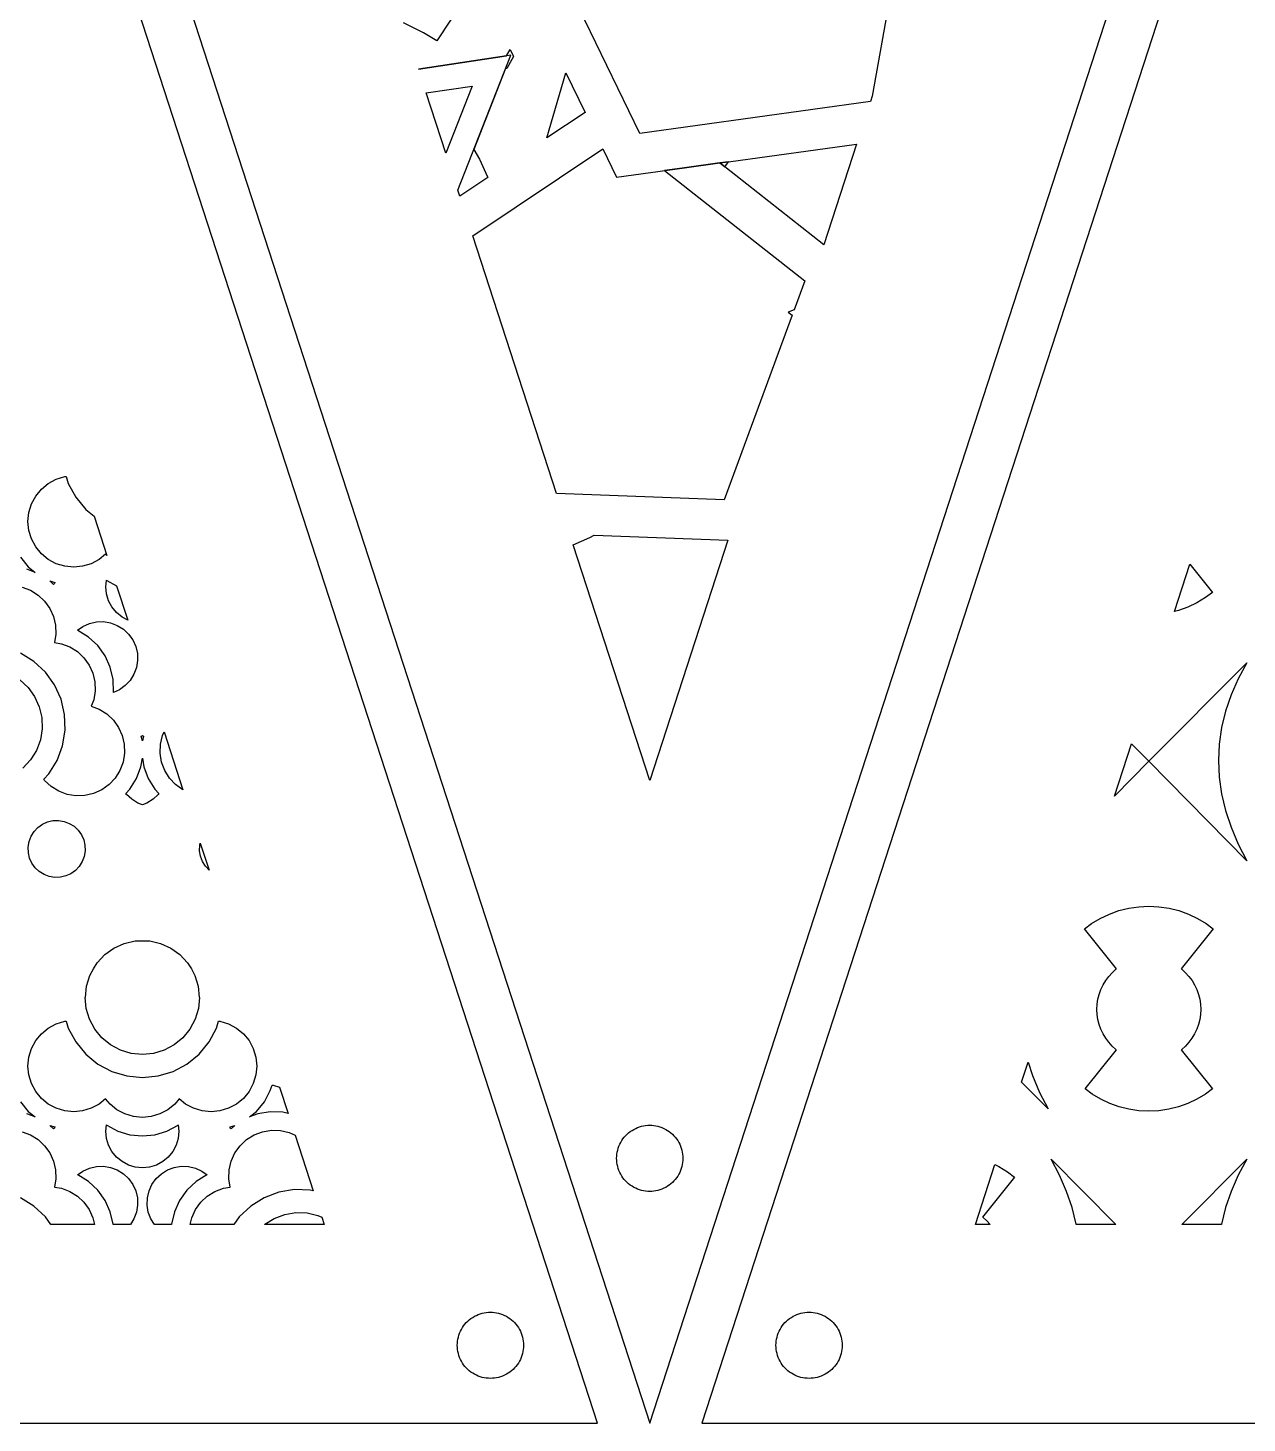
# Model space of a CAD drawing. Header units: metres. Extents: x 20 to 1108, y 20 to 485.
# Drawn here: x 917.1 to 990.8, y 20 to 104.3 of the extents above; entities that cross this region are included whole.
import ezdxf

# ---------------------------------------------------------------- set-up
doc = ezdxf.new("R2010")
doc.units = ezdxf.units.M

msp = doc.modelspace()

# ---------------------------------------------------------------- linework, layer by layer
for p, q in [((951.544, 20), (876.544, 250.826)), ((879.698, 250.826), (954.698, 20.0001)), ((954.698, 20.0001), (1029.7, 250.826)), ((1032.85, 250.826), (957.853, 20)), ((970.564, 113.75), (968.135, 100.188)), ((954.104, 97.9386), (947.952, 110.634)), ((943.717, 106.4), (941.824, 103.525)), ((941.035, 104.017), (939.822, 104.617)), ((941.824, 103.525), (941.035, 104.017)), ((946.043, 102.634), (946.259, 103.016)), ((946.259, 103.016), (946.468, 102.592)), ((946.043, 102.634), (940.729, 101.827)), ((940.729, 101.827), (946.043, 102.634)), ((943.108, 94.5021), (946.305, 102.674)), ((946.305, 102.674), (946.043, 102.634)), ((946.043, 102.634), (946.043, 102.634)), ((946.468, 102.592), (946.06, 101.86)), ((945.989, 101.866), (944.075, 96.9738)), ((946.06, 101.86), (945.989, 101.866)), ((948.489, 97.6691), (949.637, 101.591)), ((949.637, 101.591), (950.791, 99.2091)), ((941.198, 100.381), (943.962, 100.801)), ((942.378, 96.7511), (941.198, 100.381)), ((943.962, 100.801), (942.378, 96.7511)), ((968.028, 99.8575), (954.104, 97.9386)), ((968.135, 100.188), (968.028, 99.8575)), ((950.791, 99.2091), (948.489, 97.6691)), ((944.004, 91.7472), (951.859, 97.004)), ((944.075, 96.9738), (944.414, 96.3839)), ((951.859, 97.004), (952.688, 95.2931)), ((959.448, 96.2247), (967.194, 97.2921)), ((967.194, 97.2921), (965.216, 91.2032)), ((944.414, 96.3839), (944.898, 95.3116)), ((956.79, 95.8584), (958.928, 96.1534)), ((958.928, 96.1531), (956.79, 95.8584)), ((958.928, 96.1534), (959.448, 96.2247)), ((959.448, 96.2247), (958.928, 96.1531)), ((958.928, 96.1534), (958.928, 96.1531)), ((959.23, 95.9152), (958.928, 96.1534)), ((958.928, 96.1531), (959.23, 95.9156)), ((959.23, 95.9156), (959.448, 96.2247)), ((944.911, 95.2745), (943.225, 94.1456)), ((944.898, 95.3116), (944.911, 95.2745)), ((952.688, 95.2931), (956.79, 95.8584)), ((956.79, 95.8584), (955.588, 95.6925)), ((955.588, 95.6925), (964.059, 89.0255)), ((965.216, 91.2032), (959.23, 95.9156)), ((959.23, 95.9156), (959.23, 95.9152)), ((943.225, 94.1456), (943.108, 94.5021)), ((949.063, 76.1759), (944.004, 91.7472)), ((964.059, 89.0255), (963.417, 87.2843)), ((963.296, 86.9552), (959.186, 75.7863)), ((963.417, 87.2843), (963.06, 87.1339)), ((963.06, 87.1339), (963.296, 86.9552)), ((917.94, 76.4395), (918.358, 76.7832)), ((918.358, 76.7832), (918.838, 77.0391)), ((918.838, 77.0391), (919.354, 77.1953)), ((919.354, 77.1953), (919.44, 77.2031)), ((919.44, 77.2031), (919.567, 76.7812)), ((919.567, 76.7812), (920.016, 75.9443)), ((917.342, 75.5439), (917.598, 76.0215)), ((917.598, 76.0215), (917.94, 76.4395)), ((920.016, 75.9443), (920.618, 75.21)), ((959.186, 75.7863), (949.063, 76.1759)), ((917.185, 75.0254), (917.342, 75.5439)), ((920.618, 75.21), (921.122, 74.7969)), ((917.132, 74.4873), (917.185, 75.0254)), ((917.185, 73.9473), (917.132, 74.4873)), ((921.122, 74.7969), (921.891, 72.4316)), ((917.342, 73.4297), (917.185, 73.9473)), ((917.598, 72.9521), (917.342, 73.4297)), ((950.071, 73.0743), (951.079, 73.5118)), ((951.079, 73.5118), (951.345, 73.6603)), ((951.345, 73.6603), (959.415, 73.3497)), ((917.94, 72.5342), (917.598, 72.9521)), ((918.358, 72.1895), (917.94, 72.5342)), ((921.823, 72.5137), (921.43, 72.1895)), ((921.891, 72.4316), (921.823, 72.5137)), ((954.698, 58.8331), (950.071, 73.0743)), ((959.415, 73.3497), (954.698, 58.8331)), ((916.671, 72.332), (917.152, 71.7451)), ((917.152, 71.7451), (917.565, 71.4072)), ((918.838, 71.9346), (918.358, 72.1895)), ((919.354, 71.7773), (918.838, 71.9346)), ((919.894, 71.7246), (919.354, 71.7773)), ((920.434, 71.7773), (919.894, 71.7246)), ((920.951, 71.9346), (920.434, 71.7773)), ((921.43, 72.1895), (920.951, 71.9346)), ((986.409, 69.0547), (987.332, 71.8965)), ((987.332, 71.8965), (988.692, 70.1963)), ((917.565, 71.4072), (917.066, 71.5947)), ((918.461, 70.8896), (918.747, 70.8027)), ((918.681, 70.6846), (918.461, 70.8896)), ((921.835, 70.5449), (921.873, 70.9316)), ((921.873, 70.9316), (921.89, 70.918)), ((921.89, 70.918), (922.485, 70.5986)), ((916.777, 70.5186), (917.285, 70.3281)), ((917.285, 70.3281), (917.746, 70.041)), ((917.746, 70.041), (918.14, 69.6709)), ((918.738, 70.7285), (918.681, 70.6846)), ((918.741, 70.7354), (918.738, 70.7285)), ((918.747, 70.8027), (918.741, 70.7354)), ((921.878, 70.1133), (921.835, 70.5449)), ((922.002, 69.6992), (921.878, 70.1133)), ((922.485, 70.5986), (923.16, 68.5234)), ((988.692, 70.1963), (988.271, 69.8838)), ((918.14, 69.6709), (918.455, 69.2314)), ((918.455, 69.2314), (918.679, 68.7373)), ((922.206, 69.3174), (922.002, 69.6992)), ((922.481, 68.9824), (922.206, 69.3174)), ((987.207, 69.3154), (986.638, 69.1113)), ((987.753, 69.5732), (987.207, 69.3154)), ((988.271, 69.8838), (987.753, 69.5732)), ((918.679, 68.7373), (918.802, 68.21)), ((920.447, 68.1406), (920.842, 68.3184)), ((920.842, 68.3184), (921.263, 68.417)), ((921.263, 68.417), (921.696, 68.4326)), ((921.696, 68.4326), (922.124, 68.3613)), ((922.124, 68.3613), (922.529, 68.209)), ((922.815, 68.708), (922.481, 68.9824)), ((923.16, 68.5234), (922.815, 68.708)), ((986.638, 69.1113), (986.409, 69.0547)), ((918.82, 67.6689), (918.736, 67.166)), ((918.802, 68.21), (918.82, 67.6689)), ((920.131, 67.9141), (920.447, 68.1406)), ((920.152, 67.9062), (920.131, 67.9141)), ((920.798, 67.5039), (920.152, 67.9062)), ((921.352, 66.9844), (920.798, 67.5039)), ((922.529, 68.209), (922.897, 67.9795)), ((922.897, 67.9795), (923.213, 67.6836)), ((923.213, 67.6836), (923.465, 67.333)), ((918.736, 67.166), (919.151, 67.0977)), ((919.151, 67.0977), (919.659, 66.9062)), ((919.659, 66.9062), (920.12, 66.6201)), ((920.12, 66.6201), (920.515, 66.25)), ((921.794, 66.3682), (921.352, 66.9844)), ((923.465, 67.333), (923.644, 66.9375)), ((923.644, 66.9375), (923.742, 66.5156)), ((917.493, 66.0254), (916.687, 66.5264)), ((918.187, 65.375), (917.493, 66.0254)), ((920.515, 66.25), (920.829, 65.8115)), ((920.829, 65.8115), (921.053, 65.3164)), ((922.107, 65.6758), (921.794, 66.3682)), ((923.756, 66.082), (923.686, 65.6553)), ((923.742, 66.5156), (923.756, 66.082)), ((984.857, 60), (990.762, 65.9404)), ((990.762, 65.9404), (990.248, 64.9834)), ((916.647, 64.9209), (917.142, 64.458)), ((918.74, 64.6045), (918.187, 65.375)), ((921.053, 65.3164), (921.176, 64.791)), ((922.28, 64.9355), (922.107, 65.6758)), ((922.306, 64.1758), (922.28, 64.9355)), ((923.533, 65.25), (923.304, 64.8818)), ((923.686, 65.6553), (923.533, 65.25)), ((990.248, 64.9834), (989.82, 64.0039)), ((917.142, 64.458), (917.535, 63.9092)), ((919.131, 63.7393), (918.74, 64.6045)), ((921.193, 64.249), (921.105, 63.7139)), ((921.176, 64.791), (921.193, 64.249)), ((922.656, 64.3145), (922.302, 64.1543)), ((922.302, 64.1543), (922.306, 64.1758)), ((923.008, 64.5664), (922.656, 64.3145)), ((923.304, 64.8818), (923.008, 64.5664)), ((917.535, 63.9092), (917.814, 63.292)), ((917.814, 63.292), (917.968, 62.6328)), ((919.348, 62.8135), (919.131, 63.7393)), ((921.105, 63.7139), (920.957, 63.3193)), ((920.957, 63.3193), (921.435, 63.1406)), ((989.82, 64.0039), (989.486, 63.0186)), ((917.968, 62.6328), (917.991, 61.9561)), ((919.379, 61.8652), (919.348, 62.8135)), ((921.435, 63.1406), (921.894, 62.8545)), ((921.894, 62.8545), (922.29, 62.4844)), ((922.29, 62.4844), (922.604, 62.0449)), ((989.486, 63.0186), (989.249, 62.0293)), ((917.991, 61.9561), (917.881, 61.2881)), ((919.224, 60.9287), (919.379, 61.8652)), ((922.604, 62.0449), (922.829, 61.5508)), ((922.829, 61.5508), (922.951, 61.0254)), ((925.136, 61.0254), (925.259, 61.5508)), ((925.259, 61.5508), (925.356, 61.7656)), ((925.356, 61.7656), (926.49, 58.2734)), ((989.249, 62.0293), (989.106, 61.0361)), ((917.881, 61.2881), (917.642, 60.6543)), ((918.89, 60.0391), (919.224, 60.9287)), ((922.951, 61.0254), (922.97, 60.4824)), ((923.977, 61.5117), (924.037, 61.541)), ((924.044, 61.2236), (923.977, 61.5117)), ((924.037, 61.541), (924.045, 61.542)), ((924.111, 61.5127), (924.044, 61.2236)), ((924.045, 61.542), (924.111, 61.5127)), ((925.118, 60.4834), (925.136, 61.0254)), ((982.783, 57.8945), (983.808, 61.0479)), ((983.808, 61.0479), (984.849, 60)), ((989.106, 61.0361), (989.059, 60.0391)), ((917.283, 60.0791), (916.821, 59.585)), ((917.642, 60.6543), (917.283, 60.0791)), ((918.388, 59.2324), (918.89, 60.0391)), ((922.881, 59.9482), (922.69, 59.4424)), ((922.97, 60.4824), (922.881, 59.9482)), ((923.957, 59.6592), (924.044, 60.1826)), ((924.044, 60.1826), (924.131, 59.6602)), ((925.207, 59.9492), (925.118, 60.4834)), ((925.397, 59.4424), (925.207, 59.9492)), ((984.849, 60), (982.783, 57.8945)), ((990.762, 53.9814), (984.857, 60)), ((989.059, 60.0391), (989.106, 59.0371)), ((918.086, 58.9102), (918.388, 59.2324)), ((922.69, 59.4424), (922.403, 58.9805)), ((923.689, 58.9492), (923.957, 59.6592)), ((924.131, 59.6602), (924.398, 58.9492)), ((925.684, 58.9814), (925.397, 59.4424)), ((989.106, 59.0371), (989.248, 58.0303)), ((918.136, 58.8418), (918.086, 58.9102)), ((918.529, 58.4727), (918.136, 58.8418)), ((918.99, 58.1855), (918.529, 58.4727)), ((919.498, 57.9951), (918.99, 58.1855)), ((921.594, 58.2705), (921.1, 58.0469)), ((922.033, 58.5859), (921.594, 58.2705)), ((922.403, 58.9805), (922.033, 58.5859)), ((923.047, 58.0459), (923.288, 58.3037)), ((923.288, 58.3037), (923.689, 58.9492)), ((924.398, 58.9492), (924.8, 58.3047)), ((924.8, 58.3047), (925.041, 58.0469)), ((926.054, 58.5869), (925.684, 58.9814)), ((926.49, 58.2734), (926.054, 58.5869)), ((920.031, 57.9072), (919.498, 57.9951)), ((920.573, 57.9248), (920.031, 57.9072)), ((921.1, 58.0469), (920.573, 57.9248)), ((923.086, 57.9922), (923.047, 58.0459)), ((923.401, 57.6963), (923.086, 57.9922)), ((923.77, 57.4668), (923.401, 57.6963)), ((924.043, 57.3643), (923.77, 57.4668)), ((924.317, 57.4678), (924.043, 57.3643)), ((924.686, 57.6973), (924.317, 57.4678)), ((925.001, 57.9922), (924.686, 57.6973)), ((925.041, 58.0469), (925.001, 57.9922)), ((989.248, 58.0303), (989.486, 57.0205)), ((989.486, 57.0205), (989.82, 56.0059)), ((917.318, 55.459), (917.497, 55.7461)), ((917.497, 55.7461), (917.727, 55.9932)), ((917.727, 55.9932), (918.003, 56.1895)), ((918.003, 56.1895), (918.312, 56.3291)), ((918.312, 56.3291), (918.641, 56.4062)), ((918.641, 56.4062), (918.979, 56.418)), ((918.979, 56.418), (919.313, 56.3623)), ((919.313, 56.3623), (919.63, 56.2422)), ((919.63, 56.2422), (919.917, 56.0635)), ((919.917, 56.0635), (920.164, 55.833)), ((920.164, 55.833), (920.36, 55.5576)), ((989.82, 56.0059), (990.248, 54.9863)), ((917.144, 54.8086), (917.199, 55.1426)), ((917.156, 54.4697), (917.144, 54.8086)), ((917.199, 55.1426), (917.318, 55.459)), ((920.36, 55.5576), (920.5, 55.25)), ((920.5, 55.25), (920.576, 54.9209)), ((920.576, 54.9209), (920.588, 54.583)), ((927.5, 54.583), (927.511, 54.9219)), ((927.511, 54.9219), (927.539, 55.0449)), ((927.539, 55.0449), (928.069, 53.4141)), ((990.248, 54.9863), (990.762, 53.9814)), ((917.232, 54.1416), (917.156, 54.4697)), ((917.372, 53.833), (917.232, 54.1416)), ((920.533, 54.249), (920.414, 53.9336)), ((920.588, 54.583), (920.533, 54.249)), ((927.555, 54.25), (927.5, 54.583)), ((927.674, 53.9336), (927.555, 54.25)), ((917.567, 53.5586), (917.372, 53.833)), ((917.814, 53.3281), (917.567, 53.5586)), ((918.102, 53.1484), (917.814, 53.3281)), ((918.419, 53.0293), (918.102, 53.1484)), ((919.726, 53.2002), (919.42, 53.0615)), ((920.003, 53.3984), (919.726, 53.2002)), ((920.234, 53.6445), (920.003, 53.3984)), ((920.414, 53.9336), (920.234, 53.6445)), ((927.852, 53.6455), (927.674, 53.9336)), ((928.069, 53.4141), (927.852, 53.6455)), ((918.752, 52.9736), (918.419, 53.0293)), ((919.092, 52.9854), (918.752, 52.9736)), ((919.42, 53.0615), (919.092, 52.9854)), ((981.913, 50.501), (982.467, 50.7627)), ((982.467, 50.7627), (983.043, 50.9688)), ((983.043, 50.9688), (983.637, 51.1172)), ((983.637, 51.1172), (984.241, 51.207)), ((984.241, 51.207), (984.853, 51.2373)), ((984.853, 51.2373), (985.464, 51.207)), ((985.464, 51.207), (986.07, 51.1162)), ((986.07, 51.1162), (986.663, 50.9688)), ((986.663, 50.9688), (987.239, 50.7627)), ((987.239, 50.7627), (987.793, 50.501)), ((980.961, 49.8691), (981.389, 50.1855)), ((982.898, 47.4482), (980.961, 49.8691)), ((981.389, 50.1855), (981.913, 50.501)), ((988.744, 49.8691), (986.808, 47.4482)), ((987.793, 50.501), (988.317, 50.1855)), ((988.317, 50.1855), (988.744, 49.8691)), ((922.329, 48.7051), (922.943, 48.9824)), ((922.943, 48.9824), (923.602, 49.1357)), ((923.602, 49.1357), (924.044, 49.1514)), ((924.044, 49.1514), (924.485, 49.1367)), ((924.485, 49.1367), (925.144, 48.9824)), ((925.144, 48.9824), (925.759, 48.7051)), ((921.312, 47.8145), (921.775, 48.3086)), ((921.775, 48.3086), (922.329, 48.7051)), ((925.759, 48.7051), (926.312, 48.3086)), ((926.312, 48.3086), (926.775, 47.8145)), ((920.871, 47.0488), (921.081, 47.4434)), ((921.081, 47.4434), (921.312, 47.8145)), ((926.775, 47.8145), (927.006, 47.4434)), ((927.006, 47.4434), (927.217, 47.0488)), ((982.429, 46.9883), (982.636, 47.2168)), ((982.636, 47.2168), (982.863, 47.4238)), ((982.863, 47.4238), (982.898, 47.4482)), ((986.808, 47.4482), (986.842, 47.4238)), ((986.842, 47.4238), (987.069, 47.2168)), ((987.069, 47.2168), (987.276, 46.9883)), ((920.607, 45.7236), (920.675, 46.4014)), ((920.675, 46.4014), (920.871, 47.0488)), ((927.217, 47.0488), (927.413, 46.4014)), ((927.413, 46.4014), (927.48, 45.7236)), ((981.956, 46.1992), (982.088, 46.4775)), ((982.088, 46.4775), (982.245, 46.7412)), ((982.245, 46.7412), (982.429, 46.9883)), ((987.276, 46.9883), (987.46, 46.7412)), ((987.46, 46.7412), (987.618, 46.4775)), ((987.618, 46.4775), (987.749, 46.1992)), ((920.656, 45.0527), (920.59, 45.7236)), ((920.59, 45.7236), (920.607, 45.7236)), ((927.497, 45.7236), (927.432, 45.0527)), ((927.48, 45.7236), (927.497, 45.7236)), ((981.732, 45.3076), (981.777, 45.6123)), ((981.777, 45.6123), (981.853, 45.9092)), ((981.853, 45.9092), (981.956, 46.1992)), ((987.749, 46.1992), (987.854, 45.9092)), ((987.854, 45.9092), (987.928, 45.6113)), ((987.928, 45.6113), (987.973, 45.3066)), ((920.852, 44.4062), (920.656, 45.0527)), ((927.432, 45.0527), (927.234, 44.4062)), ((981.718, 45), (981.732, 45.3076)), ((981.732, 44.6934), (981.718, 45)), ((981.777, 44.3887), (981.732, 44.6934)), ((987.973, 44.6924), (987.927, 44.3877)), ((987.973, 45.3066), (987.987, 45)), ((987.987, 45), (987.973, 44.6924)), ((917.94, 43.5303), (918.358, 43.874)), ((918.358, 43.874), (918.838, 44.1299)), ((918.838, 44.1299), (919.354, 44.2861)), ((919.354, 44.2861), (919.44, 44.2949)), ((919.44, 44.2949), (919.567, 43.8721)), ((919.567, 43.8721), (920.016, 43.0352)), ((921.172, 43.8086), (920.852, 44.4062)), ((927.234, 44.4062), (926.915, 43.8076)), ((928.071, 43.0352), (928.519, 43.8721)), ((928.519, 43.8721), (928.647, 44.2949)), ((928.647, 44.2949), (928.732, 44.2871)), ((928.732, 44.2871), (929.25, 44.1299)), ((929.25, 44.1299), (929.728, 43.874)), ((929.728, 43.874), (930.146, 43.5303)), ((981.853, 44.0908), (981.777, 44.3887)), ((981.956, 43.8008), (981.853, 44.0908)), ((987.854, 44.0908), (987.749, 43.7998)), ((987.927, 44.3877), (987.854, 44.0908)), ((917.342, 42.6348), (917.598, 43.1123)), ((917.598, 43.1123), (917.94, 43.5303)), ((920.016, 43.0352), (920.618, 42.3008)), ((921.602, 43.2842), (921.172, 43.8086)), ((922.125, 42.8555), (921.602, 43.2842)), ((926.485, 43.2842), (925.963, 42.8555)), ((926.915, 43.8076), (926.485, 43.2842)), ((927.47, 42.3008), (928.071, 43.0352)), ((930.146, 43.5303), (930.49, 43.1123)), ((930.49, 43.1123), (930.746, 42.6348)), ((982.088, 43.5225), (981.956, 43.8008)), ((982.245, 43.2588), (982.088, 43.5225)), ((982.429, 43.0117), (982.245, 43.2588)), ((982.636, 42.7832), (982.429, 43.0117)), ((987.276, 43.0117), (987.069, 42.7832)), ((987.459, 43.2578), (987.276, 43.0117)), ((987.618, 43.5225), (987.459, 43.2578)), ((987.749, 43.7998), (987.618, 43.5225)), ((917.185, 42.1172), (917.342, 42.6348)), ((920.618, 42.3008), (921.352, 41.6992)), ((922.723, 42.5361), (922.125, 42.8555)), ((923.37, 42.3398), (922.723, 42.5361)), ((924.044, 42.2734), (923.37, 42.3398)), ((924.717, 42.3398), (924.044, 42.2734)), ((925.365, 42.5361), (924.717, 42.3398)), ((925.963, 42.8555), (925.365, 42.5361)), ((926.735, 41.6992), (927.47, 42.3008)), ((930.746, 42.6348), (930.902, 42.1172)), ((981.014, 40.1963), (982.898, 42.5518)), ((982.863, 42.5762), (982.636, 42.7832)), ((982.898, 42.5518), (982.863, 42.5762)), ((986.842, 42.5762), (986.808, 42.5518)), ((986.808, 42.5518), (988.692, 40.1963)), ((987.069, 42.7832), (986.842, 42.5762)), ((917.132, 41.5781), (917.185, 42.1172)), ((917.185, 41.0381), (917.132, 41.5781)), ((921.352, 41.6992), (922.189, 41.251)), ((925.898, 41.251), (926.735, 41.6992)), ((930.902, 42.1172), (930.955, 41.5771)), ((930.955, 41.5771), (930.903, 41.0381)), ((977.166, 40.6074), (977.556, 41.8086)), ((977.556, 41.8086), (977.819, 41.0059)), ((917.342, 40.5215), (917.185, 41.0381)), ((917.598, 40.043), (917.342, 40.5215)), ((922.189, 41.251), (923.1, 40.9756)), ((923.1, 40.9756), (924.044, 40.8818)), ((924.044, 40.8818), (924.988, 40.9756)), ((924.988, 40.9756), (925.898, 41.251)), ((930.746, 40.5215), (930.489, 40.042)), ((930.903, 41.0381), (930.746, 40.5215)), ((978.762, 38.9814), (977.166, 40.6074)), ((977.819, 41.0059), (978.248, 39.9863)), ((917.94, 39.625), (917.598, 40.043)), ((930.489, 40.042), (930.146, 39.624)), ((931.416, 39.4238), (931.774, 40.0938)), ((931.774, 40.0938), (931.877, 40.4307)), ((931.877, 40.4307), (931.944, 40.4248)), ((931.944, 40.4248), (932.328, 40.3076)), ((932.328, 40.3076), (932.847, 38.7109)), ((978.248, 39.9863), (978.762, 38.9814)), ((981.435, 39.8838), (981.014, 40.1963)), ((981.952, 39.5732), (981.435, 39.8838)), ((988.271, 39.8838), (987.753, 39.5732)), ((988.692, 40.1963), (988.271, 39.8838)), ((916.671, 39.4238), (917.152, 38.8359)), ((917.152, 38.8359), (917.565, 38.498)), ((918.358, 39.2812), (917.94, 39.625)), ((918.838, 39.0254), (918.358, 39.2812)), ((919.354, 38.8682), (918.838, 39.0254)), ((919.894, 38.8154), (919.354, 38.8682)), ((920.434, 38.8682), (919.894, 38.8154)), ((920.951, 39.0254), (920.434, 38.8682)), ((921.43, 39.2812), (920.951, 39.0254)), ((921.823, 39.6045), (921.43, 39.2812)), ((922.09, 39.2793), (921.823, 39.6045)), ((922.509, 38.9355), (922.09, 39.2793)), ((922.987, 38.6797), (922.509, 38.9355)), ((925.578, 38.9355), (925.101, 38.6797)), ((925.997, 39.2783), (925.578, 38.9355)), ((926.264, 39.6045), (925.997, 39.2783)), ((926.658, 39.2812), (926.264, 39.6045)), ((927.136, 39.0254), (926.658, 39.2812)), ((927.654, 38.8682), (927.136, 39.0254)), ((928.193, 38.8154), (927.654, 38.8682)), ((928.732, 38.8682), (928.193, 38.8154)), ((929.25, 39.0254), (928.732, 38.8682)), ((929.728, 39.2812), (929.25, 39.0254)), ((930.146, 39.624), (929.728, 39.2812)), ((930.523, 38.499), (930.935, 38.8359)), ((930.935, 38.8359), (931.416, 39.4238)), ((931.77, 38.8096), (931.021, 38.6855)), ((932.53, 38.7852), (931.77, 38.8096)), ((932.847, 38.7109), (932.53, 38.7852)), ((982.499, 39.3154), (981.952, 39.5732)), ((983.067, 39.1113), (982.499, 39.3154)), ((983.652, 38.9658), (983.067, 39.1113)), ((984.249, 38.877), (983.652, 38.9658)), ((984.853, 38.8467), (984.249, 38.877)), ((985.456, 38.877), (984.853, 38.8467)), ((986.053, 38.9648), (985.456, 38.877)), ((986.638, 39.1113), (986.053, 38.9648)), ((987.207, 39.3154), (986.638, 39.1113)), ((987.753, 39.5732), (987.207, 39.3154)), ((917.565, 38.498), (917.066, 38.6855)), ((918.461, 37.9805), (918.747, 37.8936)), ((918.681, 37.7754), (918.461, 37.9805)), ((921.835, 37.6357), (921.873, 38.0225)), ((921.873, 38.0225), (921.89, 38.0088)), ((921.89, 38.0088), (922.561, 37.6504)), ((923.505, 38.5225), (922.987, 38.6797)), ((924.044, 38.4697), (923.505, 38.5225)), ((924.583, 38.5225), (924.044, 38.4697)), ((925.101, 38.6797), (924.583, 38.5225)), ((925.527, 37.6504), (926.197, 38.0088)), ((926.197, 38.0088), (926.214, 38.0225)), ((926.214, 38.0225), (926.253, 37.6348)), ((929.34, 37.8936), (929.625, 37.9805)), ((929.625, 37.9805), (929.407, 37.7764)), ((931.021, 38.6855), (930.523, 38.499)), ((954.201, 37.9376), (954.323, 37.964)), ((954.323, 37.964), (954.447, 37.9845)), ((954.447, 37.9845), (954.572, 37.9962)), ((954.572, 37.9962), (954.698, 38.0001)), ((954.698, 38.0001), (954.824, 37.9962)), ((954.824, 37.9962), (954.949, 37.9845)), ((954.949, 37.9845), (955.073, 37.964)), ((955.073, 37.964), (955.195, 37.9376)), ((916.777, 37.6094), (917.285, 37.4189)), ((917.285, 37.4189), (917.746, 37.1318)), ((917.746, 37.1318), (918.14, 36.7617)), ((918.738, 37.8193), (918.681, 37.7754)), ((918.741, 37.8262), (918.738, 37.8193)), ((918.747, 37.8936), (918.741, 37.8262)), ((921.878, 37.2041), (921.835, 37.6357)), ((922.002, 36.79), (921.878, 37.2041)), ((922.561, 37.6504), (923.288, 37.4297)), ((923.288, 37.4297), (924.044, 37.3555)), ((924.044, 37.3555), (924.8, 37.4297)), ((924.8, 37.4297), (925.527, 37.6504)), ((926.21, 37.2041), (926.085, 36.79)), ((926.253, 37.6348), (926.21, 37.2041)), ((929.347, 37.8262), (929.34, 37.8936)), ((929.349, 37.8203), (929.347, 37.8262)), ((929.407, 37.7764), (929.349, 37.8203)), ((929.947, 36.7627), (930.342, 37.1328)), ((930.342, 37.1328), (930.803, 37.4199)), ((930.803, 37.4199), (931.31, 37.6094)), ((931.31, 37.6094), (931.843, 37.6973)), ((931.843, 37.6973), (932.386, 37.6807)), ((932.386, 37.6807), (932.912, 37.5576)), ((932.912, 37.5576), (933.275, 37.3926)), ((933.275, 37.3926), (934.367, 34.0322)), ((953.01, 37.0714), (953.08, 37.1749)), ((953.08, 37.1749), (953.157, 37.2755)), ((953.157, 37.2755), (953.24, 37.3693)), ((953.24, 37.3693), (953.329, 37.4581)), ((953.329, 37.4581), (953.424, 37.5411)), ((953.424, 37.5411), (953.523, 37.6183)), ((953.523, 37.6183), (953.627, 37.6886)), ((953.627, 37.6886), (953.734, 37.7521)), ((953.734, 37.7521), (953.847, 37.8097)), ((953.847, 37.8097), (953.962, 37.8595)), ((953.962, 37.8595), (954.08, 37.9025)), ((954.08, 37.9025), (954.201, 37.9376)), ((955.195, 37.9376), (955.316, 37.9025)), ((955.316, 37.9025), (955.435, 37.8595)), ((955.435, 37.8595), (955.55, 37.8097)), ((955.55, 37.8097), (955.662, 37.7521)), ((955.662, 37.7521), (955.77, 37.6886)), ((955.77, 37.6886), (955.874, 37.6183)), ((955.874, 37.6183), (955.973, 37.5411)), ((955.973, 37.5411), (956.067, 37.4581)), ((956.067, 37.4581), (956.156, 37.3693)), ((956.156, 37.3693), (956.239, 37.2755)), ((956.239, 37.2755), (956.316, 37.1749)), ((956.316, 37.1749), (956.387, 37.0714)), ((918.14, 36.7617), (918.455, 36.3223)), ((918.455, 36.3223), (918.679, 35.8281)), ((922.206, 36.4082), (922.002, 36.79)), ((922.481, 36.0732), (922.206, 36.4082)), ((925.88, 36.4072), (925.605, 36.0723)), ((926.085, 36.79), (925.88, 36.4072)), ((929.408, 35.8291), (929.633, 36.3232)), ((929.633, 36.3232), (929.947, 36.7627)), ((952.714, 36.2501), (952.733, 36.3751)), ((952.733, 36.3751), (952.761, 36.4972)), ((952.761, 36.4972), (952.796, 36.6183)), ((952.796, 36.6183), (952.839, 36.7365)), ((952.839, 36.7365), (952.889, 36.8517)), ((952.889, 36.8517), (952.945, 36.963)), ((952.945, 36.963), (953.01, 37.0714)), ((956.387, 37.0714), (956.451, 36.963)), ((956.451, 36.963), (956.508, 36.8517)), ((956.508, 36.8517), (956.558, 36.7365)), ((956.558, 36.7365), (956.601, 36.6183)), ((956.601, 36.6183), (956.636, 36.4972)), ((956.636, 36.4972), (956.663, 36.3751)), ((956.663, 36.3751), (956.683, 36.2501)), ((918.679, 35.8281), (918.802, 35.3018)), ((920.842, 35.4102), (921.263, 35.5088)), ((921.263, 35.5088), (921.696, 35.5234)), ((921.696, 35.5234), (922.124, 35.4531)), ((922.124, 35.4531), (922.529, 35.2998)), ((922.815, 35.7988), (922.481, 36.0732)), ((923.198, 35.5938), (922.815, 35.7988)), ((923.612, 35.4688), (923.198, 35.5938)), ((924.044, 35.4268), (923.612, 35.4688)), ((924.475, 35.4688), (924.044, 35.4268)), ((924.889, 35.5938), (924.475, 35.4688)), ((925.271, 35.7988), (924.889, 35.5938)), ((925.605, 36.0723), (925.271, 35.7988)), ((925.559, 35.2998), (925.964, 35.4531)), ((925.964, 35.4531), (926.392, 35.5225)), ((926.392, 35.5225), (926.825, 35.5098)), ((926.825, 35.5098), (927.245, 35.4102)), ((929.285, 35.3018), (929.408, 35.8291)), ((952.698, 36.0001), (952.702, 36.1251)), ((952.702, 35.8741), (952.698, 36.0001)), ((952.702, 36.1251), (952.714, 36.2501)), ((952.714, 35.7491), (952.702, 35.8741)), ((952.733, 35.6251), (952.714, 35.7491)), ((952.761, 35.5021), (952.733, 35.6251)), ((952.796, 35.382), (952.761, 35.5021)), ((956.636, 35.5021), (956.601, 35.382)), ((956.663, 35.6251), (956.636, 35.5021)), ((956.683, 35.7491), (956.663, 35.6251)), ((956.683, 36.2501), (956.694, 36.1251)), ((956.694, 35.8741), (956.683, 35.7491)), ((956.694, 36.1251), (956.698, 36.0001)), ((956.698, 36.0001), (956.694, 35.8741)), ((974.369, 32), (975.545, 35.6182)), ((975.545, 35.6182), (975.792, 35.501)), ((975.792, 35.501), (976.317, 35.1855)), ((979.457, 34.9834), (978.944, 35.9404)), ((978.944, 35.9404), (982.86, 32)), ((986.845, 32), (990.762, 35.9404)), ((990.762, 35.9404), (990.248, 34.9834)), ((918.82, 34.7598), (918.736, 34.2568)), ((918.802, 35.3018), (918.82, 34.7598)), ((920.131, 35.0049), (920.447, 35.2314)), ((920.152, 34.9971), (920.131, 35.0049)), ((920.798, 34.5947), (920.152, 34.9971)), ((920.447, 35.2314), (920.842, 35.4102)), ((921.352, 34.0752), (920.798, 34.5947)), ((922.529, 35.2998), (922.897, 35.0703)), ((922.897, 35.0703), (923.213, 34.7744)), ((923.213, 34.7744), (923.465, 34.4238)), ((924.623, 34.4238), (924.874, 34.7744)), ((924.874, 34.7744), (925.19, 35.0713)), ((925.19, 35.0713), (925.559, 35.2998)), ((927.29, 34.5957), (926.735, 34.0762)), ((927.245, 35.4102), (927.641, 35.2314)), ((927.936, 34.9971), (927.29, 34.5957)), ((927.641, 35.2314), (927.957, 35.0059)), ((927.957, 35.0059), (927.936, 34.9971)), ((929.269, 34.7607), (929.285, 35.3018)), ((929.352, 34.2578), (929.269, 34.7607)), ((952.839, 35.2648), (952.796, 35.382)), ((952.889, 35.1486), (952.839, 35.2648)), ((952.945, 35.0363), (952.889, 35.1486)), ((953.01, 34.9279), (952.945, 35.0363)), ((953.08, 34.8243), (953.01, 34.9279)), ((953.157, 34.7257), (953.08, 34.8243)), ((953.24, 34.631), (953.157, 34.7257)), ((953.329, 34.5421), (953.24, 34.631)), ((956.156, 34.631), (956.067, 34.5421)), ((956.239, 34.7257), (956.156, 34.631)), ((956.316, 34.8243), (956.239, 34.7257)), ((956.387, 34.9279), (956.316, 34.8243)), ((956.451, 35.0363), (956.387, 34.9279)), ((956.508, 35.1486), (956.451, 35.0363)), ((956.558, 35.2648), (956.508, 35.1486)), ((956.601, 35.382), (956.558, 35.2648)), ((976.744, 34.8691), (974.809, 32.4482)), ((976.317, 35.1855), (976.744, 34.8691)), ((979.886, 34.0029), (979.457, 34.9834)), ((990.248, 34.9834), (989.82, 34.0039)), ((918.736, 34.2568), (919.151, 34.1885)), ((919.151, 34.1885), (919.659, 33.9971)), ((919.659, 33.9971), (920.12, 33.7119)), ((921.794, 33.459), (921.352, 34.0752)), ((923.465, 34.4238), (923.644, 34.0283)), ((923.644, 34.0283), (923.742, 33.6074)), ((924.346, 33.6074), (924.444, 34.0283)), ((924.444, 34.0283), (924.623, 34.4238)), ((926.735, 34.0762), (926.293, 33.459)), ((927.968, 33.7119), (928.429, 33.998)), ((928.429, 33.998), (928.936, 34.1895)), ((928.936, 34.1895), (929.352, 34.2578)), ((932.289, 33.9531), (931.4, 33.6182)), ((933.227, 34.1074), (932.289, 33.9531)), ((934.176, 34.0771), (933.227, 34.1074)), ((934.367, 34.0322), (934.176, 34.0771)), ((953.424, 34.4591), (953.329, 34.5421)), ((953.523, 34.382), (953.424, 34.4591)), ((953.627, 34.3116), (953.523, 34.382)), ((953.734, 34.2472), (953.627, 34.3116)), ((953.847, 34.1906), (953.734, 34.2472)), ((953.962, 34.1407), (953.847, 34.1906)), ((954.08, 34.0988), (953.962, 34.1407)), ((954.201, 34.0636), (954.08, 34.0988)), ((954.323, 34.0353), (954.201, 34.0636)), ((954.447, 34.0167), (954.323, 34.0353)), ((954.572, 34.004), (954.447, 34.0167)), ((954.698, 34.0001), (954.572, 34.004)), ((954.824, 34.004), (954.698, 34.0001)), ((954.949, 34.0167), (954.824, 34.004)), ((955.073, 34.0353), (954.949, 34.0167)), ((955.195, 34.0636), (955.073, 34.0353)), ((955.316, 34.0988), (955.195, 34.0636)), ((955.435, 34.1407), (955.316, 34.0988)), ((955.55, 34.1906), (955.435, 34.1407)), ((955.662, 34.2472), (955.55, 34.1906)), ((955.77, 34.3116), (955.662, 34.2472)), ((955.874, 34.382), (955.77, 34.3116)), ((955.973, 34.4591), (955.874, 34.382)), ((956.067, 34.5421), (955.973, 34.4591)), ((980.219, 33.0186), (979.886, 34.0029)), ((989.82, 34.0039), (989.486, 33.0186)), ((917.493, 33.1162), (916.687, 33.6172)), ((918.187, 32.4658), (917.493, 33.1162)), ((920.12, 33.7119), (920.515, 33.3408)), ((920.515, 33.3408), (920.829, 32.9023)), ((920.829, 32.9023), (921.053, 32.4072)), ((922.107, 32.7666), (921.794, 33.459)), ((923.756, 33.1738), (923.686, 32.7471)), ((923.742, 33.6074), (923.756, 33.1738)), ((924.332, 33.1738), (924.346, 33.6074)), ((924.401, 32.748), (924.332, 33.1738)), ((926.293, 33.459), (925.98, 32.7666)), ((927.035, 32.4082), (927.258, 32.9023)), ((927.258, 32.9023), (927.573, 33.3418)), ((927.573, 33.3418), (927.968, 33.7119)), ((930.595, 33.1172), (929.9, 32.4668)), ((931.4, 33.6182), (930.595, 33.1172)), ((980.457, 32.0293), (980.219, 33.0186)), ((989.486, 33.0186), (989.249, 32.0293)), ((918.521, 32), (918.187, 32.4658)), ((921.053, 32.4072), (921.147, 32)), ((922.28, 32.0264), (922.107, 32.7666)), ((923.533, 32.3408), (923.321, 32)), ((923.686, 32.7471), (923.533, 32.3408)), ((924.555, 32.3418), (924.401, 32.748)), ((924.767, 32), (924.555, 32.3418)), ((925.98, 32.7666), (925.807, 32.0273)), ((926.938, 32), (927.035, 32.4082)), ((929.9, 32.4668), (929.565, 32)), ((931.44, 32.0127), (932.016, 32.3701)), ((932.016, 32.3701), (932.649, 32.6094)), ((932.649, 32.6094), (933.317, 32.7197)), ((933.317, 32.7197), (933.995, 32.6973)), ((933.995, 32.6973), (934.653, 32.5439)), ((934.653, 32.5439), (934.885, 32.4385)), ((934.885, 32.4385), (935.027, 32)), ((974.809, 32.4482), (974.842, 32.4238)), ((974.842, 32.4238), (975.07, 32.2168)), ((975.07, 32.2168), (975.266, 32)), ((921.147, 32), (918.521, 32)), ((922.281, 32), (922.28, 32.0264)), ((923.321, 32), (922.281, 32)), ((925.806, 32), (924.767, 32)), ((925.807, 32.0273), (925.806, 32)), ((929.565, 32), (926.938, 32)), ((931.427, 32), (931.44, 32.0127)), ((935.027, 32), (931.427, 32)), ((975.266, 32), (974.369, 32)), ((980.462, 32), (980.457, 32.0293)), ((982.86, 32), (980.462, 32)), ((989.244, 32), (986.845, 32)), ((989.249, 32.0293), (989.244, 32)), ((943.614, 26.0713), (943.703, 26.1602)), ((943.703, 26.1602), (943.797, 26.2432)), ((943.797, 26.2432), (943.896, 26.3203)), ((943.896, 26.3203), (944, 26.3906)), ((944, 26.3906), (944.108, 26.4551)), ((944.108, 26.4551), (944.221, 26.5117)), ((944.221, 26.5117), (944.336, 26.5615)), ((944.336, 26.5615), (944.454, 26.6045)), ((944.454, 26.6045), (944.574, 26.6396)), ((944.574, 26.6396), (944.697, 26.667)), ((944.697, 26.667), (944.821, 26.6865)), ((944.821, 26.6865), (944.946, 26.6982)), ((944.946, 26.6982), (945.072, 26.7021)), ((945.072, 26.7021), (945.197, 26.6982)), ((945.197, 26.6982), (945.322, 26.6865)), ((945.322, 26.6865), (945.446, 26.667)), ((945.446, 26.667), (945.569, 26.6396)), ((945.569, 26.6396), (945.689, 26.6045)), ((945.689, 26.6045), (945.808, 26.5615)), ((945.808, 26.5615), (945.924, 26.5117)), ((945.924, 26.5117), (946.035, 26.4551)), ((946.035, 26.4551), (946.144, 26.3906)), ((946.144, 26.3906), (946.247, 26.3203)), ((946.247, 26.3203), (946.347, 26.2432)), ((946.347, 26.2432), (946.441, 26.1602)), ((946.441, 26.1602), (946.529, 26.0713)), ((962.867, 26.0713), (962.955, 26.1602)), ((962.955, 26.1602), (963.05, 26.2432)), ((963.05, 26.2432), (963.149, 26.3203)), ((963.149, 26.3203), (963.253, 26.3906)), ((963.253, 26.3906), (963.361, 26.4551)), ((963.361, 26.4551), (963.473, 26.5117)), ((963.473, 26.5117), (963.589, 26.5615)), ((963.589, 26.5615), (963.707, 26.6045)), ((963.707, 26.6045), (963.827, 26.6396)), ((963.827, 26.6396), (963.95, 26.667)), ((963.95, 26.667), (964.074, 26.6865)), ((964.074, 26.6865), (964.199, 26.6982)), ((964.199, 26.6982), (964.324, 26.7021)), ((964.324, 26.7021), (964.45, 26.6982)), ((964.45, 26.6982), (964.575, 26.6865)), ((964.575, 26.6865), (964.699, 26.667)), ((964.699, 26.667), (964.822, 26.6396)), ((964.822, 26.6396), (964.942, 26.6045)), ((964.942, 26.6045), (965.061, 26.5615)), ((965.061, 26.5615), (965.176, 26.5117)), ((965.176, 26.5117), (965.288, 26.4551)), ((965.288, 26.4551), (965.397, 26.3906)), ((965.397, 26.3906), (965.5, 26.3203)), ((965.5, 26.3203), (965.6, 26.2432)), ((965.6, 26.2432), (965.693, 26.1602)), ((965.693, 26.1602), (965.782, 26.0713)), ((943.135, 25.1992), (943.17, 25.3203)), ((943.17, 25.3203), (943.212, 25.4385)), ((943.212, 25.4385), (943.262, 25.5537)), ((943.262, 25.5537), (943.319, 25.666)), ((943.319, 25.666), (943.383, 25.7744)), ((943.383, 25.7744), (943.454, 25.8779)), ((943.454, 25.8779), (943.53, 25.9775)), ((943.53, 25.9775), (943.614, 26.0713)), ((946.529, 26.0713), (946.613, 25.9775)), ((946.613, 25.9775), (946.689, 25.8779)), ((946.689, 25.8779), (946.761, 25.7744)), ((946.761, 25.7744), (946.824, 25.666)), ((946.824, 25.666), (946.882, 25.5537)), ((946.882, 25.5537), (946.932, 25.4385)), ((946.932, 25.4385), (946.974, 25.3203)), ((946.974, 25.3203), (947.009, 25.1992)), ((962.388, 25.1992), (962.423, 25.3203)), ((962.423, 25.3203), (962.465, 25.4385)), ((962.465, 25.4385), (962.515, 25.5537)), ((962.515, 25.5537), (962.572, 25.666)), ((962.572, 25.666), (962.636, 25.7744)), ((962.636, 25.7744), (962.707, 25.8779)), ((962.707, 25.8779), (962.783, 25.9775)), ((962.783, 25.9775), (962.867, 26.0713)), ((965.782, 26.0713), (965.866, 25.9775)), ((965.866, 25.9775), (965.942, 25.8779)), ((965.942, 25.8779), (966.014, 25.7744)), ((966.014, 25.7744), (966.077, 25.666)), ((966.077, 25.666), (966.135, 25.5537)), ((966.135, 25.5537), (966.185, 25.4385)), ((966.185, 25.4385), (966.227, 25.3203)), ((966.227, 25.3203), (966.262, 25.1992)), ((943.072, 24.7021), (943.076, 24.8281)), ((943.076, 24.5771), (943.072, 24.7021)), ((943.076, 24.8281), (943.088, 24.9531)), ((943.088, 24.4512), (943.076, 24.5771)), ((943.088, 24.9531), (943.107, 25.0771)), ((943.107, 24.3271), (943.088, 24.4512)), ((943.107, 25.0771), (943.135, 25.1992)), ((947.009, 25.1992), (947.036, 25.0771)), ((947.036, 25.0771), (947.056, 24.9531)), ((947.056, 24.4512), (947.036, 24.3271)), ((947.056, 24.9531), (947.067, 24.8281)), ((947.067, 24.5771), (947.056, 24.4512)), ((947.067, 24.8281), (947.072, 24.7021)), ((947.072, 24.7021), (947.067, 24.5771)), ((962.324, 24.7021), (962.329, 24.8281)), ((962.329, 24.5771), (962.324, 24.7021)), ((962.329, 24.8281), (962.341, 24.9531)), ((962.341, 24.4512), (962.329, 24.5771)), ((962.341, 24.9531), (962.36, 25.0771)), ((962.36, 24.3271), (962.341, 24.4512)), ((962.36, 25.0771), (962.388, 25.1992)), ((966.262, 25.1992), (966.289, 25.0771)), ((966.289, 25.0771), (966.309, 24.9531)), ((966.309, 24.4512), (966.289, 24.3271)), ((966.309, 24.9531), (966.32, 24.8281)), ((966.32, 24.5771), (966.309, 24.4512)), ((966.32, 24.8281), (966.324, 24.7021)), ((966.324, 24.7021), (966.32, 24.5771)), ((943.135, 24.2051), (943.107, 24.3271)), ((943.17, 24.084), (943.135, 24.2051)), ((943.212, 23.9658), (943.17, 24.084)), ((943.262, 23.8506), (943.212, 23.9658)), ((943.319, 23.7393), (943.262, 23.8506)), ((943.383, 23.6309), (943.319, 23.7393)), ((943.454, 23.5264), (943.383, 23.6309)), ((946.761, 23.6309), (946.689, 23.5264)), ((946.824, 23.7393), (946.761, 23.6309)), ((946.882, 23.8506), (946.824, 23.7393)), ((946.932, 23.9658), (946.882, 23.8506)), ((946.974, 24.084), (946.932, 23.9658)), ((947.009, 24.2051), (946.974, 24.084)), ((947.036, 24.3271), (947.009, 24.2051)), ((962.388, 24.2051), (962.36, 24.3271)), ((962.423, 24.084), (962.388, 24.2051)), ((962.465, 23.9658), (962.423, 24.084)), ((962.515, 23.8506), (962.465, 23.9658)), ((962.572, 23.7393), (962.515, 23.8506)), ((962.636, 23.6309), (962.572, 23.7393)), ((962.707, 23.5264), (962.636, 23.6309)), ((966.014, 23.6309), (965.942, 23.5264)), ((966.077, 23.7393), (966.014, 23.6309)), ((966.135, 23.8506), (966.077, 23.7393)), ((966.185, 23.9658), (966.135, 23.8506)), ((966.227, 24.084), (966.185, 23.9658)), ((966.262, 24.2051), (966.227, 24.084)), ((966.289, 24.3271), (966.262, 24.2051)), ((943.53, 23.4277), (943.454, 23.5264)), ((943.614, 23.333), (943.53, 23.4277)), ((943.703, 23.2441), (943.614, 23.333)), ((943.797, 23.1611), (943.703, 23.2441)), ((943.896, 23.084), (943.797, 23.1611)), ((944, 23.0137), (943.896, 23.084)), ((944.108, 22.9492), (944, 23.0137)), ((944.221, 22.8926), (944.108, 22.9492)), ((944.336, 22.8428), (944.221, 22.8926)), ((944.454, 22.7998), (944.336, 22.8428)), ((944.574, 22.7646), (944.454, 22.7998)), ((944.697, 22.7373), (944.574, 22.7646)), ((945.569, 22.7646), (945.446, 22.7373)), ((945.689, 22.7998), (945.569, 22.7646)), ((945.808, 22.8428), (945.689, 22.7998)), ((945.924, 22.8926), (945.808, 22.8428)), ((946.035, 22.9492), (945.924, 22.8926)), ((946.144, 23.0137), (946.035, 22.9492)), ((946.247, 23.084), (946.144, 23.0137)), ((946.347, 23.1611), (946.247, 23.084)), ((946.441, 23.2441), (946.347, 23.1611)), ((946.529, 23.333), (946.441, 23.2441)), ((946.613, 23.4277), (946.529, 23.333)), ((946.689, 23.5264), (946.613, 23.4277)), ((962.783, 23.4277), (962.707, 23.5264)), ((962.867, 23.333), (962.783, 23.4277)), ((962.955, 23.2441), (962.867, 23.333)), ((963.05, 23.1611), (962.955, 23.2441)), ((963.149, 23.084), (963.05, 23.1611)), ((963.253, 23.0137), (963.149, 23.084)), ((963.361, 22.9492), (963.253, 23.0137)), ((963.473, 22.8926), (963.361, 22.9492)), ((963.589, 22.8428), (963.473, 22.8926)), ((963.707, 22.7998), (963.589, 22.8428)), ((963.827, 22.7646), (963.707, 22.7998)), ((963.95, 22.7373), (963.827, 22.7646)), ((964.822, 22.7646), (964.699, 22.7373)), ((964.942, 22.7998), (964.822, 22.7646)), ((965.061, 22.8428), (964.942, 22.7998)), ((965.176, 22.8926), (965.061, 22.8428)), ((965.288, 22.9492), (965.176, 22.8926)), ((965.397, 23.0137), (965.288, 22.9492)), ((965.5, 23.084), (965.397, 23.0137)), ((965.6, 23.1611), (965.5, 23.084)), ((965.693, 23.2441), (965.6, 23.1611)), ((965.782, 23.333), (965.693, 23.2441)), ((965.866, 23.4277), (965.782, 23.333)), ((965.942, 23.5264), (965.866, 23.4277)), ((944.821, 22.7178), (944.697, 22.7373)), ((944.946, 22.7061), (944.821, 22.7178)), ((945.072, 22.7021), (944.946, 22.7061)), ((945.197, 22.7061), (945.072, 22.7021)), ((945.322, 22.7178), (945.197, 22.7061)), ((945.446, 22.7373), (945.322, 22.7178)), ((964.074, 22.7178), (963.95, 22.7373)), ((964.199, 22.7061), (964.074, 22.7178)), ((964.324, 22.7021), (964.199, 22.7061)), ((964.45, 22.7061), (964.324, 22.7021)), ((964.575, 22.7178), (964.45, 22.7061)), ((964.699, 22.7373), (964.575, 22.7178)), ((801.544, 20), (951.544, 20)), ((957.853, 20), (1107.85, 20))]:
    msp.add_line(p, q)

doc.saveas('drawing.dxf')
